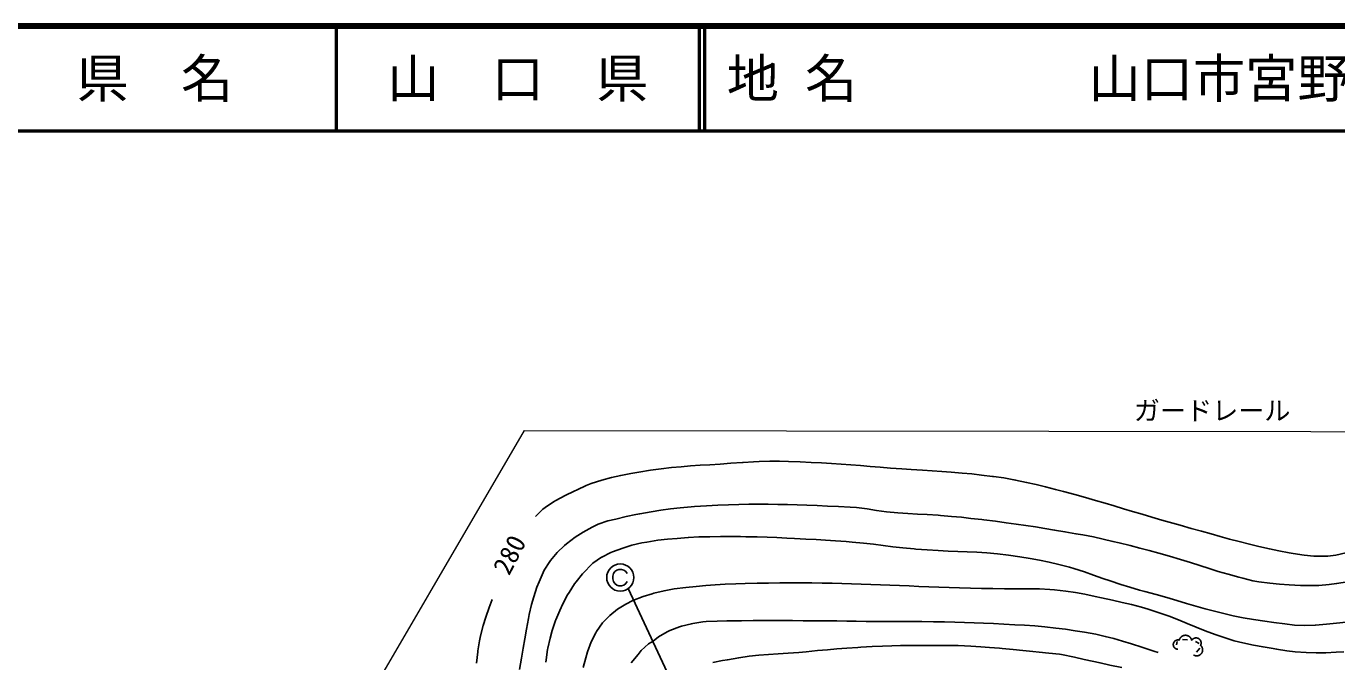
# Model space of a CAD drawing. Units: millimetres, scale not verified. Extents: x 40000 to 680000, y 20000 to 380000.
# Drawn here: x 303312 to 428793, y 319176 to 380000 of the extents above; entities that cross this region are included whole.
import ezdxf
from ezdxf.enums import TextEntityAlignment as Align

# ---------------------------------------------------------------- set-up
doc = ezdxf.new("R2010")
doc.units = ezdxf.units.MM
doc.header["$LTSCALE"] = 1000
for name, color, linetype, lineweight in [('M-BGD', 7, 'Continuous', 25), ('M-STR-HTXT', 7, 'Continuous', 13), ('M-STR-STRC', 7, 'Continuous', 25), ('M-TTL', 2, 'Continuous', 140), ('M-TTL-LINE', 7, 'Continuous', 50)]:
    doc.layers.add(name, color=color, linetype=linetype, lineweight=lineweight)
doc.layers.add('M-TTL-TXT', color=7, linetype='Continuous')
doc.styles.add('ＭＳ ゴシック', font='')
doc.styles.get('ＭＳ ゴシック').set_extended_font_data('MS Gothic')

msp = doc.modelspace()

# ---------------------------------------------------------------- linework, layer by layer
at = {"layer": 'M-BGD'}
for p, q in [((414497, 321290), (414036, 321304)), ((413506, 321121), (413456, 320801)), ((415614, 320927), (415281, 321106)), ((415365, 320084), (415689, 320486))]:
    msp.add_line(p, q, dxfattribs=at)
for points in [[(352070, 333093), (352789, 333770), (353002, 333940), (353809, 334493), (354018, 334617), (354906, 335095), (355772, 335501), (356050, 335633), (356935, 336051), (357404, 336226), (358431, 336548), (359348, 336799), (360243, 337005), (361203, 337191), (361976, 337326), (363083, 337503), (364112, 337644), (365083, 337756), (366015, 337846), (366929, 337918), (367843, 337981), (368777, 338039), (369751, 338100), (370785, 338169), (371898, 338252), (371967, 338258), (372946, 338323), (373491, 338342), (374522, 338364), (375448, 338362), (376285, 338342), (377414, 338304), (378470, 338257), (379468, 338205), (380423, 338147), (381350, 338083), (382263, 338016), (383177, 337945), (384108, 337871), (385069, 337796), (386077, 337719), (387145, 337642), (388054, 337580), (389112, 337513), (390042, 337455), (390984, 337392), (391864, 337326), (392926, 337238), (393859, 337147), (394785, 337043), (395828, 336916), (395928, 336903), (396924, 336767), (397883, 336597), (398044, 336564), (399099, 336343), (400026, 336131), (400918, 335910), (401866, 335663), (402616, 335464), (403707, 335170), (404725, 334888), (405685, 334615), (406603, 334349), (407492, 334088), (408370, 333827), (409249, 333564), (410147, 333297), (411076, 333023), (412054, 332739), (413093, 332442), (413792, 332246), (414862, 331946), (415837, 331671), (416750, 331414), (417635, 331168), (418524, 330926), (419451, 330682), (420449, 330429), (421328, 330214), (422349, 329976), (423254, 329786), (424219, 329608), (424630, 329537), (425663, 329378), (426582, 329291), (427567, 329274), (427932, 329283), (428694, 329368), (429645, 329608)], [(350546, 318446), (350743, 319513), (350899, 320466), (351041, 321372), (351197, 322299), (351395, 323316), (351478, 323695), (351695, 324660), (351901, 325388), (352211, 326319), (352409, 326828), (352809, 327722), (352917, 327928), (353435, 328764), (353510, 328860), (354151, 329636), (354838, 330305), (355034, 330468), (355871, 331101), (356653, 331596), (357500, 332047), (358082, 332331), (359006, 332656), (359775, 332839), (360758, 333089), (361687, 333284), (362061, 333347), (363133, 333520), (364087, 333670), (364995, 333799), (365932, 333908), (366969, 334000), (367310, 334024), (368446, 334096), (369525, 334153), (370555, 334197), (371545, 334228), (372504, 334247), (373439, 334255), (374360, 334253), (375274, 334242), (376190, 334222), (377117, 334195), (378063, 334160), (379036, 334119), (380045, 334074), (381099, 334023), (382205, 333969), (382804, 333940), (383822, 333825), (384723, 333653), (385683, 333516), (386764, 333428), (387724, 333366), (388640, 333316), (389587, 333264), (390642, 333193), (390848, 333178), (391912, 333089), (392847, 333000), (393770, 332899), (394801, 332778), (394996, 332754), (396109, 332618), (397137, 332485), (398102, 332353), (399027, 332220), (399932, 332082), (400841, 331937), (401776, 331782), (402758, 331615), (403811, 331432), (404479, 331315), (405514, 331119), (406419, 330919), (407356, 330696), (407950, 330553), (409002, 330297), (409931, 330060), (410817, 329824), (411742, 329571), (412776, 329283), (413838, 328975), (414797, 328677), (415692, 328388), (416562, 328104), (417446, 327824), (418382, 327546), (419409, 327266), (419804, 327166), (420754, 326924), (421328, 326828), (422384, 326703), (423315, 326608), (424247, 326538), (425307, 326489), (426297, 326467), (427085, 326489), (428070, 326556), (428778, 326658), (429823, 326842)], [(353066, 319147), (353086, 319377), (353232, 320351), (353256, 320478), (353474, 321441), (353679, 322171), (353989, 323111), (354018, 323187), (354399, 324096), (354695, 324711), (355149, 325578), (355288, 325812), (355822, 326632), (355965, 326828), (356578, 327593), (356727, 327759), (357409, 328462), (357574, 328606), (358384, 329177), (358420, 329198), (359292, 329650), (359436, 329706), (360424, 330060), (361310, 330325), (362258, 330544), (362738, 330638), (363786, 330807), (364715, 330910), (365646, 330982), (366705, 331060), (366718, 331061), (367717, 331120), (368709, 331145), (368750, 331146), (369801, 331164), (370727, 331168), (371698, 331156), (372221, 331146), (373298, 331120), (374248, 331091), (375167, 331056), (376149, 331012), (376878, 330976), (377966, 330923), (378935, 330876), (379853, 330826), (380786, 330766), (381803, 330688), (382381, 330638), (383472, 330530), (384448, 330418), (385366, 330304), (386280, 330191), (387245, 330081), (388317, 329975), (388477, 329960), (389588, 329875), (390612, 329817), (391574, 329776), (392499, 329743), (393411, 329708), (394335, 329662), (395297, 329594), (396321, 329496), (397367, 329368), (398454, 329213), (399431, 329059), (400344, 328893), (401243, 328706), (402175, 328485), (403188, 328220), (403632, 328098), (404639, 327787), (405512, 327475), (406407, 327148), (407104, 326912), (408103, 326586), (408984, 326304), (409917, 326029), (410406, 325896), (411495, 325602), (412517, 325314), (413485, 325036), (414413, 324766), (415312, 324507), (416195, 324258), (417076, 324022), (417967, 323798), (418881, 323588), (419831, 323393), (420829, 323213), (421889, 323049), (422767, 322933), (423818, 322795), (424746, 322685), (425673, 322635), (426724, 322677), (426746, 322679), (427822, 322772), (428776, 322864), (429685, 322977)], [(361384, 325050), (362393, 325418), (363260, 325684), (363416, 325727), (364383, 325978), (365363, 326150), (366457, 326285), (367447, 326391), (368377, 326473), (369291, 326538), (370233, 326588), (371246, 326629), (372136, 326658), (373286, 326690), (374398, 326712), (375477, 326726), (376525, 326733), (377546, 326732), (378542, 326725), (379516, 326712), (380473, 326694), (381414, 326672), (382344, 326645), (383265, 326614), (384180, 326581), (385092, 326546), (386005, 326509), (386922, 326470), (387846, 326432), (388780, 326393), (389727, 326355), (390690, 326318), (391673, 326283), (392678, 326251), (393709, 326222), (394768, 326196), (395860, 326175), (396987, 326158), (397706, 326150), (398730, 326155), (399661, 326163), (400330, 326150), (401309, 326107), (401770, 326066), (402836, 325940), (403774, 325802), (404680, 325638), (405651, 325437), (406257, 325304), (407308, 325071), (408234, 324861), (409128, 324645), (410080, 324392), (410744, 324203), (411797, 323873), (412745, 323535), (413623, 323191), (414467, 322842), (415314, 322489), (416199, 322136), (417158, 321782), (418026, 321494), (418973, 321195), (419804, 320986), (420828, 320774), (421736, 320604), (422717, 320441), (423021, 320393), (423997, 320228), (424799, 320139), (425873, 320074), (426822, 320037), (427741, 320037), (428721, 320081), (429456, 320139)], [(346423, 319035), (346556, 320141), (346567, 320224), (346724, 321190), (346821, 321663), (347053, 322642), (347309, 323461), (347640, 324369), (347922, 325134)], [(356642, 318615), (356886, 319567), (357066, 320139), (357413, 321081), (357841, 321956), (357912, 322086), (358478, 322900), (358505, 322933), (359182, 323610), (359938, 324217), (360711, 324677), (361384, 325050)], [(363331, 321155), (363839, 321578), (364687, 322054), (364940, 322171), (365850, 322534), (366040, 322594), (366997, 322823), (367141, 322848), (368108, 322993), (368411, 323018), (369458, 323072), (370383, 323092), (371362, 323099), (371798, 323102), (372903, 323112), (373903, 323117), (374841, 323119), (375757, 323118), (376693, 323114), (377691, 323109), (378793, 323103), (378825, 323102), (379930, 323093), (380931, 323081), (381868, 323066), (382783, 323051), (383719, 323037), (384717, 323026), (385819, 323018), (385852, 323018), (386897, 323017), (387821, 323021), (388822, 323020), (389070, 323018), (390192, 323005), (391231, 322987), (392208, 322964), (393144, 322936), (394060, 322904), (394978, 322867), (395919, 322825), (396904, 322778), (397955, 322726), (398891, 322679), (399886, 322609), (400838, 322510), (401893, 322395), (402818, 322283), (403752, 322150), (404648, 322002), (405707, 321804), (406624, 321605), (407461, 321393), (408281, 321156), (409147, 320884), (410122, 320565), (411267, 320188), (411676, 320054)], [(413709, 321247), (413702, 321249), (413694, 321251), (413687, 321253), (413679, 321255), (413672, 321256), (413664, 321258), (413657, 321259), (413649, 321261), (413641, 321262), (413633, 321263), (413626, 321264), (413618, 321264), (413610, 321265), (413603, 321265), (413595, 321266), (413587, 321266), (413579, 321266), (413571, 321266), (413564, 321266), (413556, 321265), (413548, 321265), (413540, 321264), (413533, 321264), (413525, 321263), (413517, 321262), (413510, 321260), (413502, 321259), (413494, 321258), (413487, 321256), (413479, 321254), (413472, 321253), (413464, 321251), (413457, 321248), (413449, 321246), (413442, 321244), (413434, 321241), (413427, 321239), (413420, 321236), (413413, 321233), (413405, 321230), (413398, 321227), (413391, 321224), (413384, 321220), (413377, 321217), (413371, 321213), (413364, 321210), (413357, 321206), (413350, 321202), (413344, 321198), (413337, 321193), (413331, 321189), (413324, 321185), (413318, 321180), (413312, 321175), (413306, 321171), (413300, 321166), (413294, 321161), (413288, 321156), (413282, 321150), (413276, 321145), (413271, 321140), (413265, 321134), (413260, 321129), (413255, 321123), (413249, 321117), (413244, 321111), (413239, 321105), (413234, 321099), (413230, 321093), (413225, 321087), (413220, 321081), (413216, 321074), (413212, 321068), (413207, 321062), (413203, 321055), (413199, 321048), (413195, 321042), (413192, 321035), (413188, 321028), (413184, 321021), (413181, 321014), (413178, 321007), (413175, 321000), (413172, 320993), (413169, 320985), (413166, 320978), (413163, 320971), (413161, 320964), (413158, 320956), (413156, 320949), (413154, 320941), (413152, 320934), (413150, 320926), (413149, 320919), (413147, 320911), (413145, 320903), (413144, 320896), (413143, 320888), (413142, 320880), (413141, 320873), (413140, 320865), (413140, 320857), (413139, 320849), (413139, 320842), (413138, 320834), (413138, 320826), (413138, 320818), (413139, 320811), (413139, 320803), (413139, 320795), (413140, 320787), (413141, 320780), (413141, 320772), (413142, 320764), (413144, 320757), (413145, 320749), (413146, 320741), (413148, 320734), (413149, 320726), (413151, 320719), (413153, 320711), (413155, 320704), (413157, 320696), (413160, 320689), (413162, 320681), (413165, 320674), (413168, 320667), (413170, 320659), (413173, 320652), (413176, 320645), (413180, 320638), (413183, 320631), (413186, 320624), (413190, 320617), (413194, 320610), (413198, 320604), (413201, 320597), (413206, 320590), (413210, 320584), (413214, 320577), (413218, 320571), (413223, 320565), (413228, 320558), (413232, 320552), (413237, 320546), (413242, 320540), (413247, 320534), (413252, 320528), (413258, 320523), (413263, 320517), (413268, 320512), (413274, 320506), (413280, 320501), (413285, 320496), (413291, 320490), (413297, 320485), (413303, 320480), (413309, 320476), (413315, 320471), (413322, 320466), (413328, 320462), (413334, 320458), (413341, 320453), (413347, 320449), (413354, 320445), (413361, 320441), (413368, 320437), (413374, 320434), (413381, 320430), (413388, 320427), (413395, 320423), (413402, 320420), (413409, 320417), (413417, 320414), (413424, 320411), (413431, 320409), (413439, 320406), (413446, 320404), (413453, 320401), (413461, 320399), (413468, 320397), (413476, 320395), (413483, 320394), (413491, 320392), (413499, 320390), (413506, 320389), (413514, 320388), (413522, 320387), (413529, 320386), (413537, 320385), (413545, 320384), (413553, 320384), (413560, 320383), (413568, 320383), (413576, 320383)], [(414900, 321222), (414898, 321232), (414895, 321243), (414893, 321253), (414890, 321264), (414887, 321274), (414884, 321284), (414881, 321294), (414877, 321305), (414874, 321315), (414870, 321325), (414866, 321335), (414862, 321345), (414857, 321354), (414853, 321364), (414848, 321374), (414843, 321383), (414838, 321393), (414833, 321402), (414828, 321412), (414822, 321421), (414817, 321430), (414811, 321439), (414805, 321448), (414799, 321457), (414793, 321465), (414786, 321474), (414780, 321482), (414773, 321491), (414766, 321499), (414759, 321507), (414752, 321515), (414744, 321523), (414737, 321530), (414729, 321538), (414722, 321546), (414714, 321553), (414706, 321560), (414698, 321567), (414690, 321574), (414681, 321581), (414673, 321587), (414664, 321594), (414656, 321600), (414647, 321606), (414638, 321612), (414629, 321618), (414620, 321624), (414611, 321629), (414601, 321635), (414592, 321640), (414582, 321645), (414573, 321650), (414563, 321654), (414553, 321659), (414544, 321663), (414534, 321667), (414524, 321671), (414514, 321675), (414504, 321679), (414494, 321682), (414483, 321685), (414473, 321689), (414463, 321691), (414452, 321694), (414442, 321697), (414432, 321699), (414421, 321701), (414410, 321703), (414400, 321705), (414389, 321707), (414379, 321708), (414368, 321709), (414357, 321711), (414347, 321711), (414336, 321712), (414325, 321713), (414315, 321713), (414304, 321713), (414293, 321713), (414282, 321713), (414272, 321712), (414261, 321712), (414250, 321711), (414240, 321710), (414229, 321709), (414218, 321707), (414208, 321706), (414197, 321704), (414187, 321702), (414176, 321700), (414166, 321698), (414155, 321695), (414145, 321692), (414134, 321690), (414124, 321687), (414114, 321683), (414104, 321680), (414094, 321676), (414084, 321673), (414074, 321669), (414064, 321665), (414054, 321660), (414044, 321656), (414034, 321651), (414025, 321646), (414015, 321642), (414006, 321636), (413997, 321631), (413987, 321626), (413978, 321620), (413969, 321614), (413960, 321608), (413951, 321602), (413943, 321596), (413934, 321590), (413926, 321583), (413917, 321576), (413909, 321570), (413901, 321563), (413893, 321555), (413885, 321548), (413877, 321541), (413870, 321533), (413862, 321526), (413855, 321518), (413847, 321510), (413840, 321502), (413833, 321494), (413827, 321485), (413820, 321477), (413814, 321468), (413807, 321460), (413801, 321451), (413795, 321442), (413789, 321433), (413783, 321424), (413778, 321415), (413772, 321406), (413767, 321396), (413762, 321387), (413757, 321377), (413752, 321368), (413748, 321358), (413744, 321348), (413739, 321338), (413735, 321328), (413731, 321318), (413728, 321308), (413724, 321298), (413721, 321288), (413718, 321278), (413715, 321267), (413712, 321257), (413709, 321247)], [(415751, 320748), (415755, 320756), (415759, 320763), (415763, 320771), (415766, 320779), (415769, 320787), (415773, 320795), (415776, 320803), (415779, 320811), (415781, 320819), (415784, 320827), (415787, 320836), (415789, 320844), (415791, 320852), (415793, 320861), (415795, 320869), (415797, 320877), (415799, 320886), (415800, 320894), (415801, 320903), (415803, 320911), (415804, 320920), (415804, 320928), (415805, 320937), (415806, 320946), (415806, 320954), (415806, 320963), (415807, 320971), (415806, 320980), (415806, 320989), (415806, 320997), (415805, 321006), (415805, 321014), (415804, 321023), (415803, 321031), (415802, 321040), (415801, 321048), (415799, 321057), (415798, 321065), (415796, 321074), (415794, 321082), (415792, 321091), (415790, 321099), (415788, 321107), (415785, 321115), (415783, 321124), (415780, 321132), (415777, 321140), (415774, 321148), (415771, 321156), (415768, 321164), (415764, 321172), (415761, 321180), (415757, 321187), (415753, 321195), (415749, 321203), (415745, 321210), (415741, 321218), (415737, 321225), (415732, 321232), (415727, 321240), (415723, 321247), (415718, 321254), (415713, 321261), (415708, 321268), (415702, 321275), (415697, 321281), (415692, 321288), (415686, 321294), (415680, 321301), (415674, 321307), (415668, 321313), (415662, 321320), (415656, 321326), (415650, 321331), (415644, 321337), (415637, 321343), (415631, 321348), (415624, 321354), (415617, 321359), (415610, 321364), (415603, 321369), (415596, 321374), (415589, 321379), (415582, 321384), (415575, 321389), (415567, 321393), (415560, 321397), (415552, 321401), (415545, 321406), (415537, 321409), (415529, 321413), (415522, 321417), (415514, 321420), (415506, 321424), (415498, 321427), (415490, 321430), (415482, 321433), (415474, 321436), (415466, 321438), (415457, 321441), (415449, 321443), (415441, 321446), (415432, 321448), (415424, 321450), (415416, 321451), (415407, 321453), (415399, 321454), (415390, 321456), (415382, 321457), (415373, 321458), (415365, 321459), (415356, 321460), (415347, 321460), (415339, 321461), (415330, 321461), (415322, 321461), (415313, 321461), (415304, 321461), (415296, 321460), (415287, 321460), (415279, 321459), (415270, 321458), (415262, 321458), (415253, 321456), (415245, 321455), (415236, 321454), (415228, 321452), (415219, 321451), (415211, 321449), (415202, 321447), (415194, 321445), (415186, 321442), (415178, 321440), (415169, 321437), (415161, 321435), (415153, 321432), (415145, 321429), (415137, 321426), (415129, 321422), (415121, 321419), (415113, 321415), (415106, 321412), (415098, 321408), (415090, 321404), (415083, 321400), (415075, 321395), (415068, 321391), (415061, 321387), (415053, 321382), (415046, 321377), (415039, 321372), (415032, 321367), (415025, 321362), (415018, 321357), (415012, 321352), (415005, 321346), (414998, 321340), (414992, 321335), (414986, 321329), (414979, 321323), (414973, 321317), (414967, 321311), (414961, 321304), (414956, 321298), (414950, 321292), (414944, 321285), (414939, 321278), (414934, 321272), (414929, 321265), (414923, 321258), (414918, 321251), (414914, 321244), (414909, 321237), (414904, 321229), (414900, 321222)], [(363331, 321155), (362908, 320901), (362196, 320247), (361892, 319885), (361245, 319066)], [(369046, 319100), (369967, 319285), (370443, 319377), (371532, 319567), (372527, 319705), (373464, 319804), (374376, 319877), (375297, 319939), (376260, 320002), (377300, 320079), (377978, 320139), (379060, 320240), (380021, 320326), (380936, 320402), (381878, 320473), (382922, 320543), (383228, 320562), (384320, 320625), (385289, 320672), (386175, 320705), (387020, 320725), (387866, 320737), (388754, 320741), (389727, 320740), (390826, 320736), (392092, 320733), (392541, 320732)], [(392541, 320732), (393769, 320662), (394700, 320605), (395542, 320546), (396502, 320469), (396763, 320446), (397812, 320348), (398734, 320252), (399692, 320150), (400306, 320089), (401237, 319999), (402239, 319904), (402447, 319885)], [(415083, 319829), (415092, 319824), (415100, 319819), (415109, 319814), (415118, 319810), (415127, 319805), (415136, 319801), (415145, 319796), (415154, 319792), (415163, 319788), (415173, 319785), (415182, 319781), (415191, 319778), (415201, 319774), (415210, 319771), (415220, 319768), (415230, 319766), (415239, 319763), (415249, 319761), (415259, 319758), (415269, 319756), (415278, 319754), (415288, 319753), (415298, 319751), (415308, 319750), (415318, 319749), (415328, 319748), (415338, 319747), (415348, 319746), (415358, 319745), (415368, 319745), (415378, 319745), (415388, 319745), (415398, 319745), (415408, 319746), (415418, 319746), (415428, 319747), (415438, 319748), (415448, 319749), (415458, 319750), (415468, 319751), (415477, 319753), (415487, 319755), (415497, 319757), (415507, 319759), (415517, 319761), (415526, 319764), (415536, 319766), (415546, 319769), (415555, 319772), (415565, 319775), (415574, 319778), (415584, 319782), (415593, 319786), (415602, 319789), (415611, 319793), (415620, 319797), (415630, 319802), (415638, 319806), (415647, 319811), (415656, 319815), (415665, 319820), (415674, 319825), (415682, 319831), (415691, 319836), (415699, 319841), (415707, 319847), (415715, 319853), (415723, 319859), (415731, 319865), (415739, 319871), (415747, 319878), (415755, 319884), (415762, 319891), (415769, 319897), (415777, 319904), (415784, 319911), (415791, 319918), (415798, 319926), (415805, 319933), (415811, 319940), (415818, 319948), (415824, 319956), (415830, 319964), (415836, 319972), (415842, 319980), (415848, 319988), (415854, 319996), (415859, 320004), (415865, 320013), (415870, 320021), (415875, 320030), (415880, 320039), (415885, 320047), (415889, 320056), (415894, 320065), (415898, 320074), (415902, 320083), (415906, 320093), (415910, 320102), (415914, 320111), (415917, 320121), (415921, 320130), (415924, 320140), (415927, 320149), (415930, 320159), (415932, 320168), (415935, 320178), (415937, 320188), (415939, 320198), (415941, 320207), (415943, 320217), (415945, 320227), (415946, 320237), (415947, 320247), (415948, 320257), (415949, 320267), (415950, 320277), (415951, 320287), (415951, 320297), (415951, 320307), (415951, 320317), (415951, 320327), (415951, 320337), (415950, 320347), (415950, 320357), (415949, 320367), (415948, 320377), (415947, 320387), (415945, 320397), (415944, 320406), (415942, 320416), (415940, 320426), (415938, 320436), (415936, 320446), (415934, 320455), (415931, 320465), (415928, 320475), (415925, 320484), (415922, 320494), (415919, 320503), (415916, 320513), (415912, 320522), (415908, 320531), (415905, 320541), (415900, 320550), (415896, 320559), (415892, 320568), (415887, 320577), (415883, 320586), (415878, 320594), (415873, 320603), (415868, 320612), (415862, 320620), (415857, 320629), (415851, 320637), (415846, 320645), (415840, 320653), (415834, 320661), (415828, 320669), (415821, 320677), (415815, 320684), (415808, 320692), (415802, 320699), (415795, 320707), (415788, 320714), (415781, 320721), (415774, 320728), (415766, 320735), (415759, 320742), (415751, 320748)], [(402447, 319885), (403691, 319610), (404608, 319408), (405364, 319242), (406129, 319073), (407071, 318865), (408204, 318615)]]:
    msp.add_lwpolyline(points, dxfattribs=at)
at = {"layer": 'M-STR-HTXT'}
msp.add_lwpolyline([(315647, 245180), (332663, 309848), (351036, 341302), (501583, 341124)], dxfattribs=at)
at = {"layer": 'M-STR-STRC'}
for p, q in [((359541, 327628), (359476, 327368)), ((359671, 327823), (359541, 327628)), ((359866, 327953), (359671, 327823)), ((360061, 328018), (359866, 327953)), ((360321, 328018), (360061, 328018)), ((360516, 327953), (360321, 328018)), ((360711, 327823), (360516, 327953)), ((360841, 327628), (360711, 327823)), ((359476, 327368), (359476, 327108)), ((359476, 327108), (359541, 326848)), ((359541, 326848), (359671, 326653)), ((359671, 326653), (359866, 326523)), ((359866, 326523), (360061, 326458)), ((360061, 326458), (360321, 326458)), ((360321, 326458), (360516, 326523)), ((360516, 326523), (360711, 326653)), ((360711, 326653), (360841, 326848)), ((360947, 326181), (366365, 314576))]:
    msp.add_line(p, q, dxfattribs=at)
msp.add_circle((360191, 327238), 1300, dxfattribs=at)
at = {"layer": 'M-TTL'}
msp.add_line((680000, 380000), (40000, 380000), dxfattribs=at)
at = {"layer": 'M-TTL-LINE'}
for p, q in [((333000, 380000), (333000, 370000)), ((367750, 380000), (367750, 370000)), ((368250, 380000), (368250, 370000)), ((40000, 370000), (680000, 370000))]:
    msp.add_line(p, q, dxfattribs=at)

# ---------------------------------------------------------------- texts
at = {"layer": 'M-BGD', "style": 'ＭＳ ゴシック'}
msp.add_text('280', height=1833, rotation=63.041, dxfattribs=at).set_placement((350886, 328755), align=Align.BOTTOM_CENTER)
at = {"layer": 'M-STR-HTXT', "style": 'ＭＳ ゴシック'}
msp.add_text('ガードレール', height=1833, dxfattribs=at).set_placement((416857, 341750), align=Align.BOTTOM_CENTER)
at = {"layer": 'M-TTL-TXT', "style": 'ＭＳ ゴシック'}
for s, p in [('県\u3000名', (315625, 375000)), ('山\u3000口\u3000県', (350375, 375000))]:
    msp.add_text(s, height=3666, dxfattribs=at).set_placement(p, align=Align.MIDDLE_CENTER)
for s, p in [('地 名', (370380, 375000)), ('山口市宮野上', (405024, 375000))]:
    msp.add_text(s, height=3666, dxfattribs=at).set_placement(p, align=Align.MIDDLE_LEFT)

doc.saveas('drawing.dxf')
